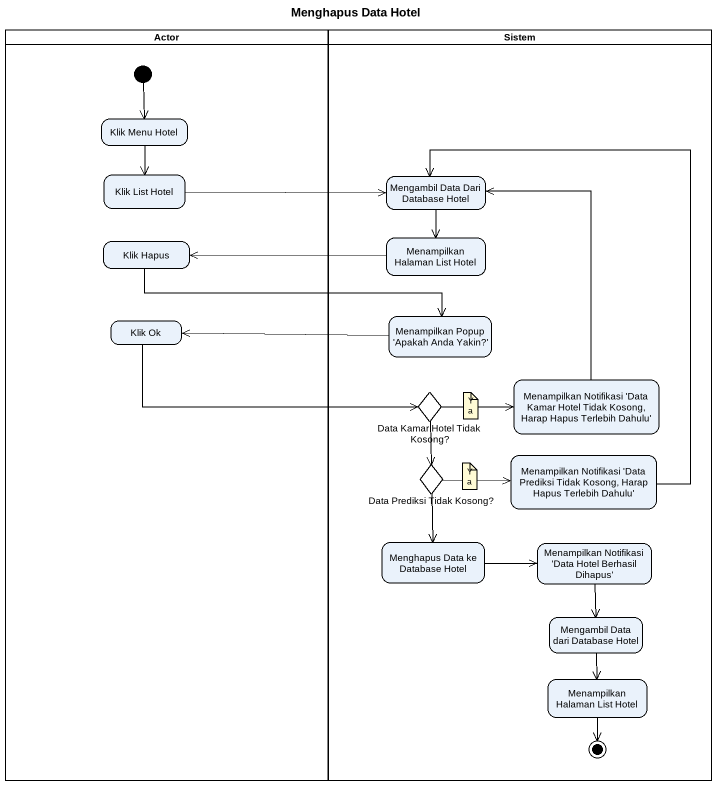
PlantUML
@startuml
title Menghapus Data Hotel
hide empty description
state "Actor" as Actor_ <<partition>> {
  state "Klik Menu Hotel" as Klik_Menu_Hotel
  state "Klik List Hotel" as Klik_List_Hotel
  state "Klik Hapus" as Klik_Hapus
  state "Klik Ok" as Klik_Ok
  [*] --> Klik_Menu_Hotel
}
state Sistem <<partition>> {
  state "Mengambil Data Dari Database Hotel" as Mengambil_Data_Dari
  state "Menampilkan Halaman List Hotel" as Menampilkan_Halaman_List
  state "Menampilkan Popup 'Apakah Anda Yakin?'" as Menampilkan_Popup_Apakah
  state "Data Kamar Hotel Tidak Kosong?" as Data_Kamar_Hotel_Tidak <<choice>>
  state "Menampilkan Notifikasi 'Data Kamar Hotel Tidak Kosong, Harap Hapus Terlebih Dahulu'" as Menampilkan_Notifikasi_Data
  state "Data Prediksi Tidak Kosong?" as Data_Prediksi_Tidak_Kosong <<choice>>
  state "Menampilkan Notifikasi 'Data Prediksi Tidak Kosong, Harap Hapus Terlebih Dahulu'" as Menampilkan_Notifikasi_Data_2
  state "Menghapus Data ke Database Hotel" as Menghapus_Data_ke_Database
  state "Menampilkan Notifikasi 'Data Hotel Berhasil Dihapus'" as Menampilkan_Notifikasi_Data_3
  state "Mengambil Data dari Database Hotel" as Mengambil_Data_dari
  state "Menampilkan Halaman List Hotel" as Menampilkan_Halaman_List_2
  Menampilkan_Halaman_List_2 --> [*]
}
Klik_Menu_Hotel --> Klik_List_Hotel
Klik_List_Hotel -right-> Mengambil_Data_Dari
Mengambil_Data_Dari --> Menampilkan_Halaman_List
Menampilkan_Halaman_List -left-> Klik_Hapus
Klik_Hapus -right-> Menampilkan_Popup_Apakah
Menampilkan_Popup_Apakah -left-> Klik_Ok
Klik_Ok -right-> Data_Kamar_Hotel_Tidak
Data_Kamar_Hotel_Tidak -right-> Menampilkan_Notifikasi_Data
Data_Kamar_Hotel_Tidak --> Data_Prediksi_Tidak_Kosong
Menampilkan_Notifikasi_Data -up-> Mengambil_Data_Dari
Data_Prediksi_Tidak_Kosong -right-> Menampilkan_Notifikasi_Data_2
Data_Prediksi_Tidak_Kosong --> Menghapus_Data_ke_Database
Menampilkan_Notifikasi_Data_2 -up-> Mengambil_Data_Dari
Menghapus_Data_ke_Database -right-> Menampilkan_Notifikasi_Data_3
Menampilkan_Notifikasi_Data_3 --> Mengambil_Data_dari
Mengambil_Data_dari --> Menampilkan_Halaman_List_2
note as N1
  Ya
end note
note as N2
  Ya
end note
@enduml
